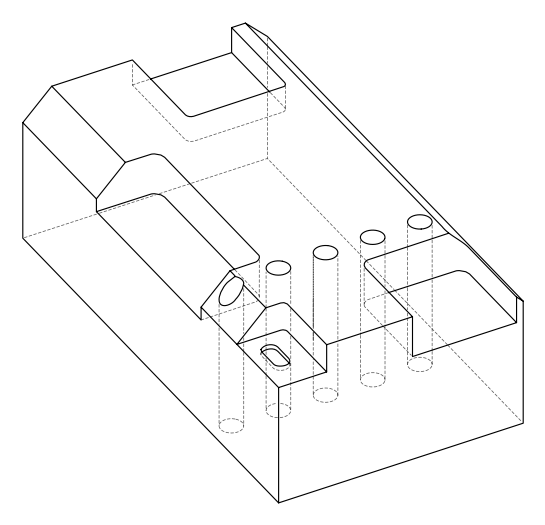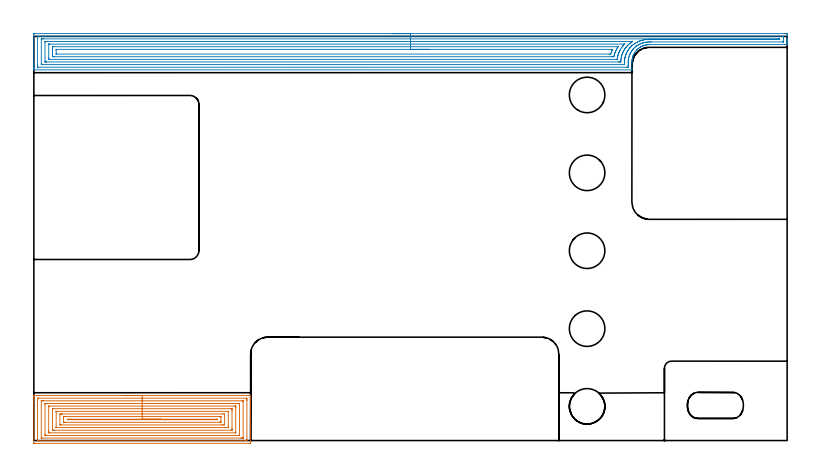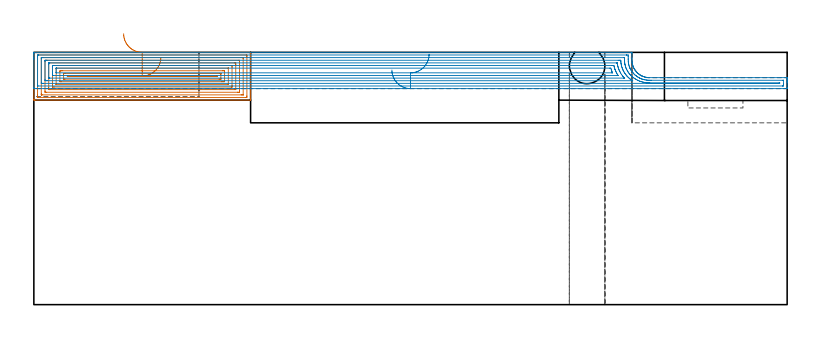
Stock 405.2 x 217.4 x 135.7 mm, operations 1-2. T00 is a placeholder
(PLAN: 28 operations, 21 tool changes, 173.8 min)
(1 AREA_MILL | FG_CHAMFER_SURFACE | UGT0205_001 | 9.55 min | 41261 mm3)
(2 AREA_MILL_1 | FG_CHAMFER_SURFACE_1 | UGT0205_001 | 20.4 min | 76053 mm3)
(3 AREA_MILL_2 | FG_CHAMFER_SURFACE_2 | UGT0205_001 | 4.08 min | 24124 mm3)
(4 MILL_CORNER_NOTCH_RECTANGULAR | CORNER_NOTCH_RECTANGULAR | NXT0201_008 | Follow Part, ap 1.5, ae 75% | 30.2 min | 70160 mm3)
(5 MILL_RECTANGULAR_POCKET | POCKET_RECTANGULAR_STRAIGHT | NXT0201_009 | Follow Part, ap 2, ae 75% | 0.56 min | 1555 mm3)
(6 MILL_SLOT | SLOT_PARTIAL_RECTANGULAR | NXT0201_012 | Follow Part, ap 4, ae 75% | 34.07 min | 342553 mm3)
(7 MILL_SLOT_1 | SLOT_PARTIAL_RECTANGULAR_1 | NXT0201_009 | Follow Part, ap 2, ae 75% | 48.44 min | 186165 mm3)
(8 MILL_SLOT_2 | SLOT_PARTIAL_RECTANGULAR_2 | NXT0201_012 | Follow Part, ap 4, ae 75% | 19.56 min | 284827 mm3)
(9 SPOT_DRILL | STEP1HOLE | NXT0321_9005460120000 | 0.05 min | 192 mm3)
(10 SPOT_DRILL_1 | STEP1HOLE_1 | NXT0321_9005460120000 | 0.05 min | 188 mm3)
(11 SPOT_DRILL_2 | STEP1HOLE_2 | NXT0321_9005460120000 | 0.05 min | 7 mm3)
(12 SPOT_DRILL_3 | STEP1HOLE_3 | NXT0321_9005460120000 | 0.05 min | 200 mm3)
(13 SPOT_DRILL_4 | STEP1HOLE_4 | NXT0321_9005460120000 | 0.05 min | 200 mm3)
(14 DRILL_BLIND_HOLE_INTO_CENTER | STEP1HOLE | NXT0301_092 | 0.08 min | 1703 mm3)
(15 GUN_DRILL_THROUGH_HOLE | STEP1HOLE | UGT0307_009 | 0.67 min | 13412 mm3)
(16 DRILL_TO_ENLARGE_THROUGH_HOLE | STEP1HOLE | UGT0301_258 | 0.58 min | 23501 mm3)
(17 DRILL_BLIND_HOLE_INTO_CENTER_1 | STEP1HOLE_1 | NXT0301_092 | 0.08 min | 1723 mm3)
(18 GUN_DRILL_THROUGH_HOLE_1 | STEP1HOLE_1 | UGT0307_009 | 0.67 min | 13423 mm3)
(19 DRILL_TO_ENLARGE_THROUGH_HOLE_1 | STEP1HOLE_1 | UGT0301_258 | 0.58 min | 23517 mm3)
(20 DRILL_BLIND_HOLE_INTO_CENTER_2 | STEP1HOLE_2 | NXT0301_092 | 0.08 min | 1149 mm3)
(21 GUN_DRILL_THROUGH_HOLE_2 | STEP1HOLE_2 | UGT0307_009 | 0.67 min | 13413 mm3)
(22 DRILL_TO_ENLARGE_THROUGH_HOLE_2 | STEP1HOLE_2 | UGT0301_258 | 0.58 min | 22254 mm3)
(23 DRILL_BLIND_HOLE_INTO_CENTER_3 | STEP1HOLE_3 | NXT0301_092 | 0.08 min | 1733 mm3)
(24 GUN_DRILL_THROUGH_HOLE_3 | STEP1HOLE_3 | UGT0307_009 | 0.67 min | 13394 mm3)
(25 DRILL_TO_ENLARGE_THROUGH_HOLE_3 | STEP1HOLE_3 | UGT0301_258 | 0.58 min | 23496 mm3)
(26 DRILL_BLIND_HOLE_INTO_CENTER_4 | STEP1HOLE_4 | NXT0301_092 | 0.08 min | 1733 mm3)
(27 GUN_DRILL_THROUGH_HOLE_4 | STEP1HOLE_4 | UGT0307_009 | 0.67 min | 13419 mm3)
(28 DRILL_TO_ENLARGE_THROUGH_HOLE_4 | STEP1HOLE_4 | UGT0301_258 | 0.58 min | 23490 mm3)
(TOOL UGT0205_001 | Chamfer Mill 20 x 3 x 45 deg. | D20 FL50 Z2)
(TOOL NXT0201_008 | ENDMILL 6mm [2P460-0600-NA 1630] | D6 FL26 Z6)
(TOOL NXT0201_009 | ENDMILL 8mm [2P460-0800-NA 1630] | D8 FL26 Z6)
(TOOL NXT0201_012 | ENDMILL 16mm [2P460-1600-NA 1630] | D16 FL38 Z6)
(TOOL NXT0321_9005460120000 | NC Spot Drill, 142deg, 12mm, Carbide, Uncoated | D12 PA142 FL30 Z2)
(TOOL NXT0301_092 | Carbide Drill 12.1mm [860.1-1210-061A1-MM 2214] | D12.1 PA140 FL77 Z2)
(TOOL UGT0307_009 | Gun Drill 12 mm | D12 PA130 FL24 Z1)
(TOOL UGT0301_258 | Twist Drill 19.1 mm | D19.1 PA118 FL140 Z2)
(OP 1 AREA_MILL)
G17 G21 G94 G90
T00 M6
G54
G17 G0 G90 X48.3 Y24.2 S1061 M3
G43 Z145.7 H0
G94 G1 X48.338 Z144.828 F250.
X48.452 Z143.963
X48.641 Z143.112
X48.903 Z142.28
X49.237 Z141.474
X49.64 Z140.7
X50.108 Z139.964
X50.64 Z139.272
X51.229 Z138.629
X51.872 Z138.039
X52.564 Z137.508
X53.3 Z137.04
X54.074 Z136.637
X54.88 Z136.303
X55.712 Z136.041
X56.564 Z135.852
X57.428 Z135.738
X58.3 Z135.7
X116.418
X116.591 Y24.197 Z135.688
X116.593 Y24.185 Z135.676
X116.6 Y23.809 Z135.309
Y23.555 Z135.054
Y22.836 Z134.331
Y21.593 Z133.09
Y20.185 Z131.681
Y-1.019 Z110.478
X116.598 Y-1.283 Z110.214
X116.59 Y-1.492 Z110.006
X116.38 Y-1.499 Z109.999
X0.629 Y-1.5 Z110.
X0.217 Y-1.496 Z110.002
X0.01 Y-1.492 Z110.006
X0. Y-1.282 Z110.216
Y20.447 Z131.943
Y22.836 Z134.331
Y23.555 Z135.054
Y23.809 Z135.309
X0.007 Y24.185 Z135.676
X0.009 Y24.197 Z135.688
X0.182 Y24.2 Z135.7
X58.3
Y22.786 Z134.286
X114.234 Y22.785 Z134.285
X114.575 Y22.779 Z134.279
X114.59 Y22.668 Z134.168
X114.597 Y22.426 Z133.926
X114.6 Y21.952 Z133.452
Y21.54 Z133.04
X114.599 Y0.748 Z112.248
X114.598 Y0.338 Z111.838
X114.59 Y-0.07 Z111.43
X114.183 Y-0.084 Z111.416
X114.131 Y-0.085 Z111.415
X2.366
X2.025 Y-0.079 Z111.421
X2.01 Y0.032 Z111.532
X2.003 Y0.274 Z111.774
X2.001 Y0.748 Z112.248
X2. Y1.16 Z112.66
X2.001 Y21.952 Z133.452
X2.002 Y22.362 Z133.862
X2.01 Y22.77 Z134.27
X2.417 Y22.784 Z134.284
X2.469 Y22.785 Z134.285
X58.3 Y22.786 Z134.286
Y21.371 Z132.871
X112.089
X112.395 Y21.37 Z132.87
X112.497 Y21.368 Z132.868
X112.576 Y21.365 Z132.865
X112.59 Y21.361 Z132.861
X112.594 Y21.329 Z132.829
X112.597 Y21.272 Z132.772
X112.599 Y21.069 Z132.569
X112.6 Y20.866 Z132.366
X112.599 Y1.429 Z112.929
X112.594 Y1.361 Z112.861
X112.59 Y1.34 Z112.84
X112.582 Y1.335 Z112.835
X112.547 Y1.333 Z112.833
X112.395 Y1.33 Z112.83
X111.807 Y1.329 Z112.829
X111.501 Y1.328 Z112.828
X4.511 Y1.329 Z112.829
X4.205 Y1.33 Z112.83
X4.103 Y1.332 Z112.832
X4.024 Y1.335 Z112.835
X4.01 Y1.34 Z112.84
X4.006 Y1.371 Z112.871
X4.003 Y1.428 Z112.928
X4.001 Y1.631 Z113.131
X4. Y1.834 Z113.334
X4.001 Y21.271 Z132.771
X4.006 Y21.339 Z132.839
X4.01 Y21.36 Z132.86
X4.018 Y21.365 Z132.865
X4.053 Y21.367 Z132.867
X4.205 Y21.37 Z132.87
X4.793 Y21.371 Z132.871
X5.099
X58.3
Y19.957 Z131.457
X109.943
X110.468 Y19.953 Z131.453
X110.589 Y19.95 Z131.45
X110.594 Y19.741 Z131.241
X110.6 Y19.308 Z130.808
Y3.405 Z114.905
X110.593 Y2.96 Z114.46
X110.587 Y2.75 Z114.25
X110.372 Y2.746 Z114.246
X109.712 Y2.743 Z114.243
X109.482
X6.657
X6.132 Y2.747 Z114.247
X6.011 Y2.75 Z114.25
X6.006 Y2.959 Z114.459
X6. Y3.392 Z114.892
Y19.295 Z130.795
X6.007 Y19.74 Z131.24
X6.013 Y19.95 Z131.45
X6.228 Y19.954 Z131.454
X6.888 Y19.957 Z131.457
X7.119
X58.3
Y18.543 Z130.043
X108.05
X108.303 Y18.541 Z130.041
X108.471 Y18.539 Z130.039
X108.591 Y18.535 Z130.035
X108.593 Y18.513 Z130.013
X108.596 Y18.418 Z129.918
X108.6 Y17.75 Z129.25
Y17.535 Z129.035
Y4.498 Z115.998
X108.597 Y4.282 Z115.782
X108.593 Y4.199 Z115.699
X108.589 Y4.164 Z115.664
X108.429 Y4.161 Z115.661
X108.177 Y4.158 Z115.658
X8.55 Y4.157 Z115.657
X8.297 Y4.158 Z115.658
X8.129 Y4.161 Z115.661
X8.009 Y4.165 Z115.665
X8.007 Y4.187 Z115.687
X8.004 Y4.282 Z115.782
X8. Y4.95 Z116.45
Y5.165 Z116.665
Y18.202 Z129.702
X8.003 Y18.418 Z129.918
X8.008 Y18.501 Z130.001
X8.012 Y18.536 Z130.036
X8.171 Y18.539 Z130.039
X8.423 Y18.542 Z130.042
X58.3 Y18.543 Z130.043
Y17.129 Z128.629
X105.653
X106.136 Y17.127 Z128.627
X106.552 Y17.123 Z128.623
X106.59 Y17.121 Z128.621
X106.596 Y17.08 Z128.58
X106.599 Y16.651 Z128.151
X106.6 Y16.193 Z127.693
Y6.474 Z117.974
X106.597 Y6.049 Z117.549
X106.593 Y5.597 Z117.097
X106.582 Y5.578 Z117.078
X106.558 Y5.576 Z117.076
X106.498 Y5.573 Z117.073
X106.377 Y5.572 Z117.072
X106.136 Y5.571 Z117.071
X10.947
X10.464 Y5.573 Z117.073
X10.048 Y5.577 Z117.077
X10.01 Y5.579 Z117.079
X10.004 Y5.62 Z117.12
X10.001 Y6.049 Z117.549
X10. Y6.507 Z118.007
Y16.226 Z127.726
X10.003 Y16.651 Z128.151
X10.007 Y17.103 Z128.603
X10.018 Y17.122 Z128.622
X10.042 Y17.124 Z128.624
X10.102 Y17.127 Z128.627
X10.223 Y17.128 Z128.628
X10.464 Y17.129 Z128.629
X58.3
Y15.715 Z127.215
X104.401 Y15.714 Z127.214
X104.546 Y15.712 Z127.212
X104.581 Y15.71 Z127.21
X104.59 Y15.707 Z127.207
X104.594 Y15.698 Z127.198
X104.598 Y15.667 Z127.167
X104.599 Y15.637 Z127.137
X104.6 Y15.518 Z127.018
X104.599 Y7.317 Z118.817
X104.597 Y7.151 Z118.651
X104.591 Y7.018 Z118.518
X104.587 Y6.991 Z118.491
X104.582 Y6.989 Z118.489
X104.557 Y6.987 Z118.487
X104.348 Y6.985 Z118.485
X104.294
X12.199 Y6.986 Z118.486
X12.054 Y6.988 Z118.488
X12.019 Y6.99 Z118.49
X12.01 Y6.993 Z118.493
X12.006 Y7.002 Z118.502
X12.002 Y7.032 Z118.532
X12.001 Y7.063 Z118.563
X12. Y7.182 Z118.682
X12.001 Y15.383 Z126.883
X12.003 Y15.549 Z127.049
X12.009 Y15.682 Z127.182
X12.013 Y15.709 Z127.209
X12.018 Y15.711 Z127.211
X12.043 Y15.712 Z127.212
X12.252 Y15.714 Z127.214
X12.306 Y15.715 Z127.215
X58.3
Y14.3 Z125.8
X101.665
X102.259 Y14.298 Z125.798
X102.559 Y14.293 Z125.793
X102.595 Y14.001 Z125.501
X102.599 Y13.961 Z125.461
Y8.699 Z120.199
X102.597 Y8.662 Z120.162
X102.559 Y8.407 Z119.907
X101.967 Y8.401 Z119.901
X101.665 Y8.4 Z119.9
X101.074
X14.935
X14.341 Y8.402 Z119.902
X14.041 Y8.407 Z119.907
X14.005 Y8.699 Z120.199
X14.001 Y8.739 Z120.239
Y14.001 Z125.501
X14.003 Y14.038 Z125.538
X14.041 Y14.293 Z125.793
X14.633 Y14.299 Z125.799
X14.935 Y14.3 Z125.8
X15.526
X58.3
Y12.886 Z124.386
X99.877
X100.112 Y12.885 Z124.385
X100.567 Y12.88 Z124.38
X100.587 Y12.879 Z124.379
X100.591 Y12.857 Z124.357
X100.596 Y12.792 Z124.292
X100.599 Y12.663 Z124.163
X100.6 Y12.403 Z123.903
Y10.466 Z121.966
X100.599 Y10.109 Z121.609
X100.597 Y9.931 Z121.431
X100.593 Y9.842 Z121.342
X100.59 Y9.824 Z121.324
X100.579 Y9.821 Z121.321
X100.534 Y9.818 Z121.318
X99.877 Y9.814 Z121.314
X99.643
X16.723
X16.488 Y9.815 Z121.315
X16.033 Y9.82 Z121.32
X16.013
X16.009 Y9.843 Z121.343
X16.004 Y9.907 Z121.407
X16.001 Y10.037 Z121.537
X16. Y12.234 Z123.734
X16.001 Y12.591 Z124.091
X16.003 Y12.769 Z124.269
X16.007 Y12.858 Z124.358
X16.01 Y12.876 Z124.376
X16.022 Y12.879 Z124.379
X16.067 Y12.882 Z124.382
X16.723 Y12.886 Z124.386
X16.957
X58.3
Y11.472 Z122.972
X98.089
X98.212 Y11.47 Z122.97
X98.458 Y11.465 Z122.965
X98.591 Y11.46 Z122.96
X98.592 Y11.422 Z122.922
X98.59 Y11.35 Z122.85
X98.574 Y11.235 Z122.735
X98.336 Y11.23 Z122.73
X98.212 Y11.228 Z122.728
X18.511
X18.388 Y11.23 Z122.73
X18.141 Y11.235 Z122.735
X18.01 Y11.24 Z122.74
X18.008 Y11.278 Z122.778
X18.01 Y11.35 Z122.85
X18.027 Y11.465 Z122.965
X18.265 Y11.47 Z122.97
X18.388 Y11.471 Z122.971
X58.3 Y11.472 Z122.972
X59.172 Z123.01
X60.036 Z123.124
X60.888 Z123.313
X61.72 Z123.575
X62.526 Z123.909
X63.3 Z124.312
X64.036 Z124.78
X64.728 Z125.311
X65.371 Z125.901
X65.96 Z126.544
X66.492 Z127.236
X66.96 Z127.972
X67.363 Z128.746
X67.697 Z129.552
X67.959 Z130.384
X68.148 Z131.235
X68.262 Z132.1
X68.3 Z132.972
G0 Z145.7
M5
M2
(OP 2 AREA_MILL_1)
G17 G21 G94 G90
T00 M6
G54
G17 G0 G90 X192.6 Y218.9 S1061 M3
G43 Z145.7 H0
Z126.2
G94 G1 X192.638 Z125.328 F250.
X192.752 Z124.464
X192.941 Z123.612
X193.203 Z122.78
X193.537 Z121.974
X193.94 Z121.2
X194.408 Z120.464
X194.94 Z119.772
X195.529 Z119.129
X196.172 Z118.54
X196.864 Z118.009
X197.6 Z117.54
X198.374 Z117.137
X199.18 Z116.803
X200.012 Z116.541
X200.863 Z116.352
X201.728 Z116.238
X202.6 Z116.2
X404.095
X404.577 Y218.899 Z116.201
X405.053 Y218.895 Z116.203
X405.191 Y218.891 Z116.206
X405.2 Y218.424 Z116.672
Y215.774 Z119.32
Y215.239 Z119.858
Y214.891 Z120.205
Y214.356 Z120.74
Y214.008 Z121.087
Y213.311 Z121.788
Y213.125 Z121.975
X405.199 Y213.097 Z122.002
X405.19 Y213.003 Z122.089
X405.024 Y213. Z122.1
X331.233 Y212.998
X330.911 Y212.987
X330.83 Y212.988 Z122.105
X330.786 Y212.986 Z122.106
X330.34 Y212.962 Z122.134
X329.893 Y212.915 Z122.182
X329.506 Y212.855 Z122.241
X329.447 Y212.847 Z122.251
X328.999 Y212.755 Z122.344
X328.612 Y212.654 Z122.442
X328.553 Y212.64 Z122.458
X328.042 Y212.485 Z122.614
X327.842 Y212.409 Z122.689
X327.719 Y212.362 Z122.734
X327.66 Y212.341 Z122.757
X327.621 Y212.324 Z122.775
X327.427 Y212.241 Z122.857
X327.272 Y212.173 Z122.922
X327.211 Y212.148 Z122.948
X326.913 Y212.005 Z123.094
X326.767 Y211.934 Z123.165
X326.378 Y211.714 Z123.382
X326.183 Y211.605 Z123.492
X325.874 Y211.405 Z123.691
X325.421 Y211.078 Z124.019
X325.037 Y210.778 Z124.322
X324.98 Y210.733 Z124.367
X324.523 Y210.3 Z124.799
X324.442 Y210.217 Z124.881
X324.263 Y210.033 Z125.062
X324.144 Y209.913 Z125.185
X324.087 Y209.856 Z125.243
X323.725 Y209.414 Z125.686
X323.39 Y208.969 Z126.131
X323.194 Y208.681 Z126.419
X322.852 Y208.089 Z127.009
X322.716 Y207.825 Z127.272
X322.627 Y207.652 Z127.446
X322.54 Y207.461 Z127.637
X322.426 Y207.21 Z127.889
X322.356 Y207.038 Z128.061
X322.3 Y206.9 Z128.199
X322.237 Y206.707 Z128.393
X322.115 Y206.331 Z128.768
X322.038 Y206.059 Z129.039
X321.992 Y205.893 Z129.206
X321.892 Y205.452 Z129.647
X321.843 Y205.176 Z129.923
X321.814 Y205.013 Z130.086
X321.763 Y204.572 Z130.526
X321.712 Y203.693 Z131.405
X321.701 Y202.814 Z132.284
X321.7 Y199.876 Z135.218
X321.698 Y199.651 Z135.443
X321.69 Y199.403 Z135.689
X321.462 Y199.4 Z135.7
X0.176
X0.007 Y199.403 Z135.688
X0. Y199.414 Z135.677
Y199.775 Z135.325
Y200.064 Z135.036
Y200.759 Z134.336
Y201.991 Z133.106
Y202.526 Z132.569
Y203.141 Z131.954
Y218.424 Z116.674
X0.002 Y218.694 Z116.404
X0.01 Y218.892 Z116.206
X0.21 Y218.899 Z116.199
X202.6 Y218.9 Z116.2
Y217.486 Z117.614
X402.79 Y217.485 Z117.615
X402.846
X403.176 Y217.479 Z117.621
X403.19 Y217.372 Z117.728
X403.197 Y217.138 Z117.962
X403.199 Y216.657 Z118.443
X403.2 Y216.252 Z118.848
X403.198 Y214.488 Z120.612
X403.191 Y214.429 Z120.671
X403.188 Y214.42 Z120.68
X403.18 Y214.418 Z120.682
X403.151 Y214.416 Z120.684
X403.031 Y214.415 Z120.685
X402.79 Y214.414 Z120.686
X332.187 Y214.413 Z120.687
X331.778 Y214.412 Z120.688
X331.293 Y214.407 Z120.693
X330.895 Y214.401 Z120.699
X330.4 Y214.379 Z120.721
X330.048 Y214.356 Z120.744
X329.506 Y214.297 Z120.803
X329.252 Y214.258 Z120.842
X328.612 Y214.143 Z120.957
X328.499 Y214.119 Z120.981
X328.021 Y214.008 Z121.092
X327.782 Y213.945 Z121.155
X327.754 Y213.937 Z121.163
X327.719 Y213.926 Z121.174
X327.108 Y213.728 Z121.372
X326.988 Y213.686 Z121.414
X326.825 Y213.623 Z121.477
X326.469 Y213.477 Z121.623
X325.931 Y213.24 Z121.86
X325.852 Y213.203 Z121.897
X325.694 Y213.125 Z121.975
X325.272 Y212.893 Z122.207
X325.037 Y212.76 Z122.34
X324.712 Y212.563 Z122.537
X324.233 Y212.241 Z122.859
X324.18 Y212.205 Z122.895
X324.167 Y212.195 Z122.905
X324.144 Y212.178 Z122.922
X323.681 Y211.815 Z123.285
X323.25 Y211.454 Z123.646
X323.199 Y211.408 Z123.692
X323.147 Y211.358 Z123.742
X322.753 Y210.966 Z124.134
X322.356 Y210.561 Z124.539
X322.316 Y210.514 Z124.586
X322.284 Y210.475 Z124.625
X321.925 Y210.018 Z125.082
X321.601 Y209.592 Z125.508
X321.543 Y209.512 Z125.588
X321.463 Y209.394 Z125.706
X321.205 Y208.963 Z126.137
X321.06 Y208.708 Z126.392
X320.889 Y208.392 Z126.708
X320.606 Y207.825 Z127.275
X320.594 Y207.801 Z127.299
X320.569 Y207.745 Z127.355
X320.344 Y207.164 Z127.936
X320.271 Y206.942 Z128.158
X320.131 Y206.492 Z128.608
X320.014 Y206.059 Z129.041
X319.952 Y205.785 Z129.315
X319.837 Y205.176 Z129.924
X319.815 Y205.037 Z130.063
X319.779 Y204.687 Z130.413
X319.747 Y204.292 Z130.808
X319.742 Y204.226 Z130.874
X319.709 Y203.409 Z131.691
X319.708 Y203.376 Z131.724
X319.701 Y202.501 Z132.599
X319.7 Y201.643 Z133.457
Y201.618 Z133.482
X319.675 Y200.821 Z134.279
X319.614 Y200.82 Z134.28
X318.781 Y200.814 Z134.286
X318.726
X2.41 Y200.815 Z134.285
X2.354
X2.024 Y200.821 Z134.279
X2.01 Y200.928 Z134.172
X2.003 Y201.162 Z133.938
X2.001 Y201.643 Z133.457
X2. Y202.048 Z133.052
Y216.657 Z118.443
X2.002 Y217.061 Z118.039
X2.01 Y217.468 Z117.632
X2.013 Y217.48 Z117.62
X2.019 Y217.482 Z117.618
X2.044 Y217.484 Z117.616
X2.096 Y217.486 Z117.614
X2.201
X202.6
Y216.071 Z119.029
X400.702
X400.855 Y216.07 Z119.03
X401.002 Y216.067 Z119.033
X401.19 Y216.061 Z119.039
X401.197 Y215.911 Z119.189
X401.196 Y215.872 Z119.228
X401.192 Y215.848 Z119.252
X401.187 Y215.835 Z119.265
X400.947 Y215.829 Z119.271
X331.293 Y215.826 Z119.274
X331.241
X331.021 Y215.82 Z119.28
X330.4 Y215.802 Z119.298
X330.372 Y215.801 Z119.299
X329.918 Y215.774 Z119.326
X329.543 Y215.738 Z119.362
X329.506 Y215.734 Z119.366
X329.104 Y215.682 Z119.418
X328.758 Y215.63 Z119.47
X328.612 Y215.605 Z119.495
X328.006 Y215.49 Z119.61
X327.719 Y215.424 Z119.676
X327.287 Y215.317 Z119.783
X326.825 Y215.186 Z119.914
X326.597 Y215.117 Z119.983
X326.311 Y215.025 Z120.075
X325.931 Y214.895 Z120.205
X325.921 Y214.891 Z120.209
X325.303 Y214.628 Z120.472
X325.037 Y214.51 Z120.59
X324.692 Y214.349 Z120.751
X324.144 Y214.07 Z121.03
X324.103 Y214.048 Z121.052
X324.031 Y214.008 Z121.092
X323.544 Y213.717 Z121.383
X323.25 Y213.53 Z121.57
X323.007 Y213.365 Z121.735
X322.665 Y213.125 Z121.975
X322.489 Y212.993 Z122.107
X322.356 Y212.89 Z122.21
X321.998 Y212.596 Z122.505
X321.587 Y212.241 Z122.859
X321.522 Y212.183 Z122.917
X321.463 Y212.126 Z122.974
X321.078 Y211.738 Z123.362
X320.707 Y211.358 Z123.742
X320.641 Y211.287 Z123.813
X320.569 Y211.202 Z123.898
X320.246 Y210.794 Z124.306
X319.999 Y210.475 Z124.625
X319.862 Y210.29 Z124.81
X319.675 Y210.026 Z125.074
X319.507 Y209.758 Z125.342
X319.409 Y209.592 Z125.508
X319.182 Y209.196 Z125.904
X318.923 Y208.708 Z126.392
X318.875 Y208.616 Z126.484
X318.781 Y208.423 Z126.677
X318.6 Y208.004 Z127.096
X318.529 Y207.825 Z127.275
X318.356 Y207.362 Z127.738
X318.222 Y206.942 Z128.158
X318.146 Y206.687 Z128.413
X317.982 Y206.059 Z129.041
X317.964 Y205.983 Z129.117
X317.888 Y205.589 Z129.511
X317.83 Y205.233 Z129.867
X317.823 Y205.176 Z129.924
X317.755 Y204.424 Z130.676
X317.747 Y204.292 Z130.808
X317.716 Y203.579 Z131.521
X317.713 Y203.409 Z131.691
X317.703 Y202.709 Z132.391
X317.7 Y202.351 Z132.749
X317.698 Y202.264 Z132.836
X317.695 Y202.243 Z132.857
X317.692 Y202.237 Z132.863
X317.68 Y202.235 Z132.865
X317.596 Y202.232 Z132.868
X317.294 Y202.229 Z132.871
X4.498
X4.198 Y202.231 Z132.869
X4.098 Y202.232 Z132.868
X4.026 Y202.235 Z132.865
X4.01 Y202.331 Z132.769
X4.005 Y202.526 Z132.574
X4.001 Y202.72 Z132.38
Y215.774 Z119.326
X4.003 Y215.966 Z119.134
X4.01 Y216.034 Z119.066
X4.018 Y216.065 Z119.035
X4.048 Y216.066 Z119.034
X4.198 Y216.069 Z119.031
X4.791 Y216.071 Z119.029
X5.091 Y216.072 Z119.028
X202.6 Y216.071 Z119.029
Y214.657 Z120.443
X321.887
X321.962 Y214.656 Z120.444
X321.995 Y214.654 Z120.446
X321.998 Y214.652 Z120.448
X321.997 Y214.649 Z120.451
X321.957 Y214.62 Z120.48
X321.826 Y214.532 Z120.568
X321.681 Y214.431 Z120.669
X321.463 Y214.279 Z120.821
X321.305 Y214.164 Z120.936
X321.095 Y214.008 Z121.092
X320.801 Y213.779 Z121.321
X320.569 Y213.593 Z121.507
X320.315 Y213.376 Z121.724
X320.03 Y213.125 Z121.975
X319.847 Y212.955 Z122.145
X319.675 Y212.79 Z122.31
X319.401 Y212.512 Z122.588
X319.14 Y212.241 Z122.859
X318.969 Y212.056 Z123.044
X318.781 Y211.839 Z123.261
X318.567 Y211.57 Z123.53
X318.401 Y211.358 Z123.742
X318.183 Y211.067 Z124.033
X317.888 Y210.663 Z124.437
X317.813 Y210.549 Z124.551
X317.768 Y210.475 Z124.625
X317.483 Y209.992 Z125.108
X317.255 Y209.592 Z125.508
X317.163 Y209.424 Z125.676
X316.994 Y209.097 Z126.003
X316.869 Y208.832 Z126.268
X316.815 Y208.708 Z126.392
X316.606 Y208.209 Z126.891
X316.461 Y207.825 Z127.275
X316.369 Y207.56 Z127.54
X316.174 Y206.942 Z128.158
X316.157 Y206.886 Z128.214
X316.1 Y206.666 Z128.434
X315.985 Y206.173 Z128.927
X315.963 Y206.059 Z129.041
X315.854 Y205.419 Z129.681
X315.825 Y205.176 Z129.924
X315.77 Y204.619 Z130.481
X315.747 Y204.292 Z130.808
X315.713 Y203.792 Z131.308
X315.691 Y203.65 Z131.45
X315.535 Y203.647 Z131.453
X315.207 Y203.644 Z131.456
X314.97 Y203.643 Z131.457
X314.313
X6.879
X6.641 Y203.644 Z131.456
X6.128 Y203.649 Z131.451
X6.01 Y203.651 Z131.449
X6.006 Y203.856 Z131.244
X6. Y204.278 Z130.822
Y213.993 Z121.107
X6.008 Y214.442 Z120.658
X6.012 Y214.65 Z120.45
X6.226 Y214.653 Z120.447
X6.879 Y214.657 Z120.443
X7.115
X202.6
Y213.243 Z121.857
X317.354
X317.514 Y213.241 Z121.859
X317.641 Y213.238 Z121.862
X317.661 Y213.235 Z121.865
Y213.234 Z121.866
X317.649 Y213.218 Z121.882
X317.564 Y213.125 Z121.975
X317.294 Y212.828 Z122.272
X316.994 Y212.478 Z122.622
X316.887 Y212.347 Z122.753
X316.805 Y212.241 Z122.859
X316.503 Y211.843 Z123.257
X316.141 Y211.358 Z123.742
X316.124 Y211.335 Z123.765
X316.1 Y211.3 Z123.8
X315.602 Y210.475 Z124.625
X315.46 Y210.225 Z124.875
X315.207 Y209.762 Z125.338
X315.149 Y209.649 Z125.451
X315.122 Y209.592 Z125.508
X314.872 Y209.039 Z126.061
X314.73 Y208.708 Z126.392
X314.613 Y208.412 Z126.688
X314.398 Y207.825 Z127.275
X314.376 Y207.763 Z127.337
X314.313 Y207.559 Z127.541
X314.177 Y207.077 Z128.023
X314.143 Y206.942 Z128.158
X314.007 Y206.361 Z128.739
X313.95 Y206.059 Z129.041
X313.872 Y205.611 Z129.489
X313.81 Y205.176 Z129.924
X313.796 Y205.082 Z130.018
X313.792 Y205.065 Z130.035
X313.739 Y205.062 Z130.038
X313.659 Y205.059 Z130.041
X313.539 Y205.057 Z130.043
X313.419
X8.546
X8.306 Y205.059 Z130.041
X8.146 Y205.061 Z130.039
X8.024 Y205.064 Z130.036
X8.01 Y205.083 Z130.017
X8.008 Y205.176 Z129.924
X8.001 Y205.833 Z129.267
Y213.125 Z121.975
X8.003 Y213.207 Z121.893
X8.006 Y213.226 Z121.874
X8.008 Y213.232 Z121.868
X8.028 Y213.236 Z121.864
X8.186 Y213.24 Z121.86
X8.426 Y213.243 Z121.857
X8.546
X202.6
Y211.829 Z123.271
X313.837
X314.044 Y211.828 Z123.272
X314.101 Y211.827 Z123.273
X314.174 Y211.822 Z123.278
X314.225 Y211.817 Z123.283
X314.2 Y211.773 Z123.327
X314.088 Y211.58 Z123.52
X313.956 Y211.358 Z123.742
X313.758 Y211.023 Z124.077
X313.448 Y210.475 Z124.625
X313.438 Y210.456 Z124.644
X313.419 Y210.421 Z124.679
X313.147 Y209.861 Z125.239
X313.022 Y209.592 Z125.508
X312.872 Y209.249 Z125.851
X312.65 Y208.708 Z126.392
X312.616 Y208.619 Z126.481
X312.526 Y208.369 Z126.731
X312.392 Y207.957 Z127.143
X312.353 Y207.825 Z127.275
X312.196 Y207.268 Z127.832
X312.11 Y206.942 Z128.158
X312.01 Y206.568 Z128.532
X311.981 Y206.478 Z128.622
X311.87 Y206.476 Z128.624
X311.632 Y206.473 Z128.627
X311.214 Y206.471 Z128.629
X310.738
X10.93
X10.454 Y206.473 Z128.627
X10.031 Y206.476 Z128.624
X10.01 Y206.479 Z128.621
X10.004 Y206.503 Z128.597
X10.001 Y206.942 Z128.158
X10. Y207.39 Z127.71
Y210.04 Z125.06
Y210.923 Z124.177
X10.003 Y211.358 Z123.742
X10.008 Y211.799 Z123.301
X10.015 Y211.823 Z123.277
X10.038 Y211.824 Z123.276
X10.096 Y211.827 Z123.273
X10.215 Y211.828 Z123.272
X10.454 Y211.829 Z123.271
X202.6
Y210.415 Z124.685
X310.799 Y210.414 Z124.686
X311.127 Y210.41 Z124.69
X311.278 Y210.408 Z124.692
X311.254 Y210.35 Z124.75
X311.138 Y210.08 Z125.02
X310.925 Y209.592 Z125.508
X310.87 Y209.461 Z125.639
X310.738 Y209.134 Z125.966
X310.625 Y208.82 Z126.28
X310.361 Y208.024 Z127.076
X310.328 Y207.931 Z127.169
X310.306 Y207.892 Z127.208
X309.784 Y207.885 Z127.215
X12.18 Y207.886 Z127.214
X12.048 Y207.89 Z127.21
X12.02 Y207.892 Z127.208
X12.01 Y207.904 Z127.196
X12.004 Y207.929 Z127.171
X12.001 Y207.956 Z127.144
Y210.068 Z125.032
X12.004 Y210.227 Z124.873
X12.01 Y210.354 Z124.746
X12.016 Y210.409 Z124.691
X12.034 Y210.41 Z124.69
X12.241 Y210.414 Z124.686
X202.6 Y210.415 Z124.685
X203.472 Z124.723
X204.336 Z124.837
X205.188 Z125.026
X206.02 Z125.288
X206.826 Z125.622
X207.6 Z126.025
X208.336 Z126.494
X209.028 Z127.025
X209.671 Z127.614
X210.26 Z128.257
X210.791 Z128.95
X211.26 Z129.685
X211.663 Z130.459
X211.997 Z131.265
X212.259 Z132.097
X212.448 Z132.949
X212.562 Z133.814
X212.6 Z134.685
G0 Z145.7
M5
M2
